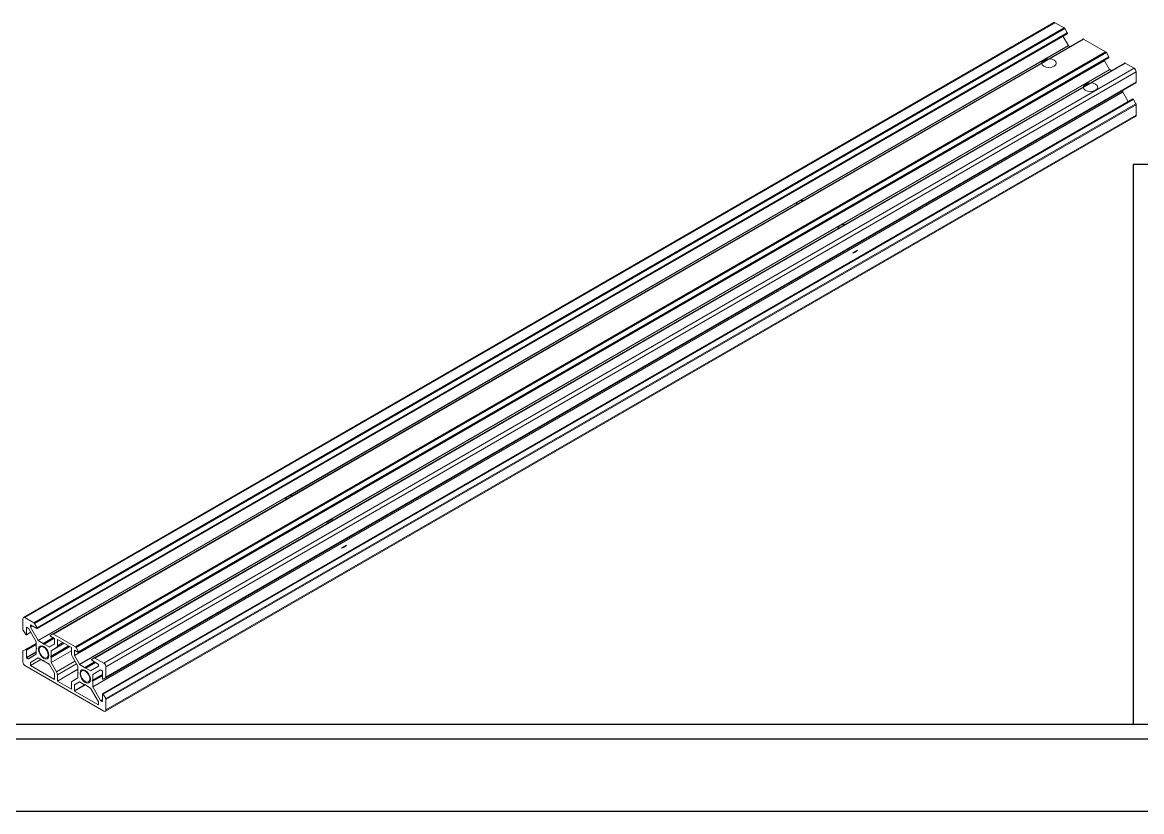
# Model space of a CAD drawing. Header units: millimetres. Extents: x 2 to 295, y 1 to 209.
# Drawn here: x 79.7 to 155.9, y 1.3 to 55 of the extents above; entities that cross this region are included whole.
import ezdxf

# ---------------------------------------------------------------- set-up
doc = ezdxf.new("R2010")
doc.units = ezdxf.units.MM
doc.layers.add('SLD-0', color=7, linetype='Continuous')

msp = doc.modelspace()

# ---------------------------------------------------------------- linework, layer by layer
at = {"color": 7, "linetype": 'Continuous', "lineweight": 15}
for p, q in [((149.92795737, 55.00425568), (79.78296468, 14.51041333)), ((79.88295655, 14.50051173), (150.02794924, 54.99435407)), ((150.63505602, 54.64387879), (150.02794924, 54.99435407)), ((80.49006333, 14.15003644), (150.63505602, 54.64387879)), ((80.54006333, 14.09725613), (150.68505602, 54.59109847)), ((80.70905828, 13.80454829), (150.85405097, 54.29839064)), ((80.71237101, 13.74981577), (150.85736371, 54.24365811)), ((80.71734255, 13.77667062), (150.86233525, 54.27051297)), ((80.71734255, 13.76080404), (150.86233525, 54.25464639)), ((150.85405097, 54.29839064), (150.68505602, 54.59109847)), ((150.86233525, 54.25464639), (150.86233525, 54.27051297)), ((80.78456081, 12.93724602), (150.9295535, 53.43108837)), ((81.77143418, 13.38640087), (151.91642687, 53.88024321)), ((81.82143418, 13.38145241), (151.96642687, 53.87529476)), ((132.58303956, 42.83170684), (150.9345535, 53.42581034)), ((150.9295535, 53.43108837), (150.55964496, 54.07178874)), ((151.03189712, 53.36961506), (150.9345535, 53.42581034)), ((153.46348315, 53.01106256), (151.96642687, 53.87529476)), ((83.31849046, 12.51722022), (153.46348315, 53.01106256)), ((83.36849046, 12.4644399), (153.51348315, 52.95828225)), ((83.53748541, 12.17173207), (153.6824781, 52.66557441)), ((83.54079814, 12.11699954), (153.68579083, 52.61084189)), ((83.54576968, 12.1438544), (153.69076237, 52.63769674)), ((83.54576968, 12.12798782), (153.69076237, 52.62183017)), ((153.6824781, 52.66557441), (153.51348315, 52.95828225)), ((153.69076237, 52.62183017), (153.69076237, 52.63769674)), ((83.24736347, 11.91799689), (153.39235617, 52.41183924)), ((83.24943454, 11.91102748), (153.39442723, 52.40486982)), ((84.59986131, 11.75358464), (154.744854, 52.24742699)), ((84.64986131, 11.74863618), (154.794854, 52.24247853)), ((85.25696809, 11.3981609), (155.40196078, 51.89200325)), ((153.39235617, 52.41183924), (153.39235617, 52.44144566)), ((153.73590956, 51.81340509), (153.39442723, 52.40486982)), ((155.40196078, 51.89200325), (154.794854, 52.24247853)), ((83.59091686, 11.31956275), (153.73590956, 51.81340509)), ((83.60091686, 11.30900668), (153.74590956, 51.80284903)), ((85.39838944, 11.15321193), (155.54338214, 51.64705427)), ((153.86032425, 51.73679883), (153.74590956, 51.80284903)), ((155.54338214, 50.94598977), (155.54338214, 51.64705427)), ((85.20868382, 10.30877487), (155.35367651, 50.80261721)), ((85.37767877, 10.40636529), (155.52267146, 50.90020764)), ((85.39838944, 10.45214742), (155.54338214, 50.94598977)), ((154.63828546, 50.27692167), (154.63828546, 50.38963075)), ((155.35367651, 50.80261721), (155.52267146, 50.90020764)), ((84.49329276, 9.78307933), (154.63828546, 50.27692167)), ((84.49536383, 9.77610991), (154.64035652, 50.26995226)), ((155.30793737, 49.80120618), (85.16294468, 9.30736384)), ((85.1749437, 9.30617564), (155.31993639, 49.80001799)), ((85.18868382, 9.29824364), (155.33367651, 49.79208599)), ((85.20868382, 9.27713152), (155.35367651, 49.77097387)), ((155.01021668, 49.62933569), (154.64035652, 50.26995226)), ((155.33367651, 49.79208599), (155.31993639, 49.80001799)), ((155.52267146, 49.47826603), (155.35367651, 49.77097387)), ((85.37767877, 8.98442368), (155.52267146, 49.47826603)), ((85.39838944, 8.91472951), (155.54338214, 49.40857185)), ((155.54338214, 48.70750735), (155.54338214, 49.40857185)), ((85.35695996, 8.12209604), (155.50195265, 48.61593839)), ((85.39838944, 8.213665), (155.54338214, 48.70750735)), ((97.79338592, 22.74806729), (132.51651482, 42.79330293)), ((136.22060087, 39.31792906), (136.56641743, 39.51756471)), ((136.38739599, 39.36331037), (136.3399978, 39.38685544)), ((80.78956081, 12.93196799), (97.72686119, 22.70966338)), ((101.43094723, 19.23428951), (101.77676379, 19.43392516)), ((101.59774235, 19.27967082), (101.55034417, 19.30321589)), ((80.49006333, 14.15003644), (79.88295655, 14.50051173)), ((79.74153519, 14.41884437), (79.74153519, 13.71777987)), ((79.9819515, 13.33613382), (79.9819515, 13.83912296)), ((79.99609364, 13.84728969), (80.10772314, 13.78284735)), ((80.10772314, 13.78284735), (80.10918802, 13.783693)), ((80.11272314, 13.77756932), (80.64456081, 12.85639947)), ((80.25065208, 13.86538529), (80.25065208, 13.99429092)), ((80.25065208, 13.86538529), (80.37644416, 13.93800351)), ((80.25272314, 13.85841587), (80.38351604, 13.933921)), ((80.78456081, 12.93724602), (80.25272314, 13.85841587)), ((80.26479421, 14.00245766), (80.70037199, 13.75100396)), ((80.70905828, 13.80454829), (80.54006333, 14.09725613)), ((80.71734255, 13.76080404), (80.71734255, 13.77667062)), ((79.76224587, 13.6480857), (79.93124082, 13.35537786)), ((79.95124082, 13.33426573), (79.96498094, 13.32633373)), ((79.97697996, 13.32514554), (80.27470065, 13.49701604)), ((81.78196145, 13.12661565), (81.11805122, 12.74334843)), ((81.12246448, 12.73739519), (81.7893243, 13.12236517)), ((81.15074876, 12.6884054), (81.84589744, 13.08970619)), ((81.85353, 13.08530001), (81.18961977, 12.70203279)), ((81.19403303, 12.69847115), (81.85882144, 13.08224533)), ((81.59415496, 13.27049759), (81.59415496, 13.25463101)), ((81.77143418, 13.38640087), (81.60243923, 13.28881045)), ((81.61112552, 13.22523714), (81.8854901, 13.06684984)), ((83.31849046, 12.51722022), (81.82143418, 13.38145241)), ((81.89256116, 13.05460239), (81.89256116, 12.70010762)), ((82.09055106, 13.00562852), (82.09762328, 13.00971122)), ((82.09055106, 13.00562852), (82.09055106, 12.58581048)), ((83.04230251, 12.46435952), (82.09762213, 13.00971189)), ((79.93124082, 12.32373451), (79.76224587, 12.22614409)), ((79.93124082, 12.32373451), (80.64663187, 12.73672097)), ((79.96498094, 12.31382313), (79.95124082, 12.32175513)), ((79.9819515, 11.78144011), (79.9819515, 12.28442925)), ((80.64663187, 12.4711152), (80.64575415, 12.4706085)), ((80.68158812, 12.4086503), (80.64575415, 12.38796379)), ((80.64663187, 12.84943005), (80.64809617, 12.85027537)), ((80.64663187, 12.84943005), (80.64663187, 12.47077898)), ((80.64663187, 12.38236046), (80.64663187, 12.00370939)), ((80.64870294, 12.46380957), (80.67698721, 12.41481977)), ((80.67698721, 12.40327214), (80.64870294, 12.38693867)), ((80.67698721, 12.40327214), (80.68198721, 12.40615858)), ((81.11746448, 12.74267322), (80.78956081, 12.93196799)), ((81.15074876, 12.6884054), (81.12246448, 12.73739519)), ((81.18903303, 12.69896599), (81.16074876, 12.68263252)), ((81.53900777, 12.49932146), (81.19403303, 12.69847115)), ((81.8904901, 12.69552941), (81.54900777, 12.49833177)), ((81.6345103, 11.85050583), (82.8700769, 12.56378324)), ((81.66279457, 11.80151603), (82.92665004, 12.53112426)), ((81.66486564, 12.23852095), (82.5491872, 12.74902892)), ((81.66486564, 11.88296514), (82.85714093, 12.57125102)), ((81.66486564, 12.23852095), (81.66486564, 11.88296514)), ((81.66486564, 11.43899081), (83.04937357, 12.23825023)), ((81.66574337, 11.87736181), (82.86243295, 12.568196)), ((81.66574337, 11.7947171), (82.93401312, 12.52687365)), ((81.66693671, 12.24309916), (82.54625746, 12.75072023)), ((82.0304901, 12.45304229), (81.66693671, 12.24309916)), ((81.66693671, 11.4320214), (83.04937357, 12.23008521)), ((81.8904901, 12.69552941), (81.8940258, 12.69757052)), ((83.04937357, 12.03229403), (83.04937357, 12.45211207)), ((83.24736347, 12.27249167), (83.25443511, 12.27657404)), ((83.24736347, 11.91799689), (83.24736347, 12.27249167)), ((83.25443454, 12.27657503), (83.52879911, 12.11818774)), ((83.53748541, 12.17173207), (83.36849046, 12.4644399)), ((79.74153519, 12.18036195), (79.74153519, 11.47929745)), ((80.10772314, 11.69250287), (79.99609364, 11.75694521)), ((80.10772314, 11.69250287), (80.64669318, 12.00364365)), ((80.64456081, 11.99913118), (80.11272314, 11.69200802)), ((80.25065208, 11.4449427), (80.7896484, 11.75609865)), ((80.25065208, 11.24254839), (80.96494601, 11.6549015)), ((80.25065208, 11.4449427), (80.25065208, 11.24254839)), ((80.25272314, 11.44952091), (80.78815725, 11.75862044)), ((80.78456081, 11.75664407), (80.25272314, 11.44952091)), ((80.25772314, 11.23030094), (80.97908929, 11.64673675)), ((80.64456081, 11.99913118), (80.64809651, 12.0011723)), ((80.78456081, 11.75664407), (80.78809675, 11.75868532)), ((81.11746448, 11.56685446), (80.78956081, 11.75614922)), ((81.12187775, 11.56329281), (81.15771438, 11.58398085)), ((81.12246448, 11.56635961), (81.15575416, 11.58557733)), ((81.15074876, 11.58269308), (81.12246448, 11.56635961)), ((81.15074876, 11.58269308), (81.15574957, 11.58557999)), ((81.18903303, 11.52793041), (81.16074876, 11.5769202)), ((81.19344629, 11.52197717), (81.19432447, 11.52248413)), ((81.53900777, 11.32350269), (81.19403303, 11.52265238)), ((81.66279457, 11.87838693), (81.6345103, 11.86205346)), ((81.6345103, 11.86205346), (81.66279782, 11.8783835)), ((81.6345103, 11.85050583), (81.66279457, 11.80151603)), ((81.66486564, 11.79454662), (81.66486564, 11.43899081)), ((81.66693671, 11.4320214), (82.0304901, 10.80232845)), ((83.47298793, 11.20048798), (83.10943454, 11.83018092)), ((83.59091686, 11.31956275), (83.24943454, 11.91102748)), ((83.54576968, 12.12798782), (83.54576968, 12.1438544)), ((84.61038858, 11.49379943), (83.94647835, 11.11053221)), ((83.95089161, 11.10457897), (84.61775143, 11.48954895)), ((83.97917588, 11.05558918), (84.67432457, 11.45688997)), ((84.68195712, 11.45248379), (84.01804689, 11.06921657)), ((84.02246015, 11.06565492), (84.68724856, 11.4494291)), ((84.42258209, 11.63768137), (84.42258209, 11.62181479)), ((84.59986131, 11.75358464), (84.43086636, 11.65599422)), ((84.43955265, 11.59242091), (84.87513043, 11.34096721)), ((85.25696809, 11.3981609), (84.64986131, 11.74863618)), ((79.88295655, 11.23434848), (85.25696809, 8.13199765)), ((80.25772314, 11.23030094), (81.8854901, 10.29061108)), ((81.8904901, 10.7214819), (81.54900777, 11.31294663)), ((81.89256116, 10.71451248), (81.89402546, 10.7153578)), ((81.89256116, 10.29469445), (81.89256116, 10.71451248)), ((82.09055106, 10.18039731), (83.475059, 10.97965673)), ((82.09762213, 10.16814986), (83.475059, 10.96332724)), ((83.475059, 10.83829898), (83.47418127, 10.83779228)), ((83.51001525, 10.77583408), (83.47418127, 10.75514757)), ((83.475059, 11.19351856), (83.4765233, 11.19436389)), ((83.475059, 10.83796276), (83.475059, 11.19351856)), ((83.475059, 10.39398843), (83.475059, 10.74954423)), ((83.50541434, 10.78200355), (83.47713007, 10.83099334)), ((83.47713007, 10.75412245), (83.50541434, 10.77045592)), ((83.50541434, 10.77045592), (83.51041434, 10.77334236)), ((83.94589161, 11.109857), (83.60091686, 11.30900668)), ((83.97917588, 11.05558918), (83.95089161, 11.10457897)), ((84.01746015, 11.06614977), (83.98917588, 11.0498163)), ((84.35036383, 10.87636016), (84.02246015, 11.06565492)), ((84.35036383, 10.87636016), (84.88933387, 11.18750094)), ((84.88720149, 11.18298847), (84.35536383, 10.87586531)), ((84.49329276, 10.62879999), (85.03228909, 10.93995594)), ((84.49536383, 10.6333782), (85.03079794, 10.94247773)), ((84.49536383, 10.6333782), (85.02720149, 10.94050135)), ((84.88720149, 11.18298847), (84.8907372, 11.18502958)), ((84.88927256, 11.31647232), (84.88927256, 11.18756668)), ((85.02720149, 10.94050135), (85.03073743, 10.94254261)), ((85.03220149, 10.94000651), (85.143831, 10.87556416)), ((85.15797314, 10.85106927), (85.15797314, 10.34808013)), ((85.39838944, 10.45214742), (85.39838944, 11.15321193)), ((81.8854901, 10.29061108), (81.89256174, 10.29469345)), ((82.09055106, 10.60021535), (82.09055106, 10.18039731)), ((82.09762213, 10.16814986), (83.04230251, 9.62279749)), ((83.04937357, 9.62688086), (83.04937357, 10.04669889)), ((83.10943454, 10.17946708), (83.47298793, 10.38941022)), ((83.24736347, 9.93240176), (83.59804492, 10.13484585)), ((83.24736347, 9.51258372), (83.99059666, 9.94164311)), ((83.24736347, 9.93240176), (83.24736347, 9.51258372)), ((83.24943454, 9.93697997), (83.59656309, 10.13737302)), ((83.59298793, 10.1353736), (83.24943454, 9.93697997)), ((83.25443454, 9.50033627), (83.99766773, 9.92939566)), ((83.47298793, 10.38941022), (83.47652363, 10.39145133)), ((83.59298793, 10.1353736), (83.59652387, 10.13741485)), ((83.94589161, 9.93403823), (83.59798793, 10.13487875)), ((83.95030487, 9.93047658), (83.9861415, 9.95116463)), ((83.95089161, 9.93354339), (83.98418129, 9.95276111)), ((83.97917588, 9.94987686), (83.95089161, 9.93354339)), ((83.97917588, 9.94987686), (83.98417669, 9.95276376)), ((84.01746015, 9.89511418), (83.98917588, 9.94410398)), ((84.46293742, 10.21768961), (85.15797314, 10.61892518)), ((84.46293742, 10.22923724), (84.4912217, 10.24557071)), ((84.46293742, 10.22923724), (84.49122495, 10.24556728)), ((84.4912217, 10.16869981), (84.46293742, 10.21768961)), ((84.4912217, 10.16869981), (85.15797314, 10.55360723)), ((84.49329276, 10.25014892), (85.15797314, 10.63386073)), ((84.49329276, 10.25014892), (84.49329276, 10.62879999)), ((84.49329276, 9.78307933), (84.49329276, 10.16173039)), ((84.49417049, 10.24454559), (85.15797314, 10.6277507)), ((84.49417049, 10.16190088), (85.15797314, 10.54510599)), ((85.1749437, 10.31868625), (85.18868382, 10.31075425)), ((85.20868382, 10.30877487), (85.37767877, 10.40636529)), ((83.04230251, 9.62279749), (83.04937415, 9.62687986)), ((83.25443454, 9.50033627), (84.88220149, 8.56064641)), ((84.02187341, 9.88916094), (84.0227516, 9.88966791)), ((84.35036383, 9.70054139), (84.02246015, 9.88983615)), ((84.35036383, 9.70054139), (84.3518287, 9.70138704)), ((84.88720149, 8.77409351), (84.35536383, 9.69526336)), ((85.02720149, 8.85494006), (84.49536383, 9.77610991)), ((85.15797314, 9.29637556), (85.15797314, 8.79338642)), ((85.18868382, 9.29824364), (85.1749437, 9.30617564)), ((85.37767877, 8.98442368), (85.20868382, 9.27713152)), ((84.88220149, 8.56064641), (84.88927314, 8.56472879)), ((84.88927256, 8.76712409), (84.89073686, 8.76796941)), ((84.88927256, 8.56472978), (84.88927256, 8.76712409)), ((85.02720149, 8.85494006), (85.15797314, 8.93043292)), ((85.03220149, 8.84966203), (85.15797314, 8.92226846)), ((85.143831, 8.78521969), (85.03220149, 8.84966203)), ((85.39838944, 8.213665), (85.39838944, 8.91472951))]:
    msp.add_line(p, q, dxfattribs=at)
at = {"color": 8, "linetype": 'Continuous', "lineweight": 15}
for p, q in [((79.9819515, 13.83912296), (79.99609593, 13.84728836)), ((80.25065208, 13.99429092), (80.26479651, 14.00245633)), ((79.9819515, 13.33613382), (80.27118525, 13.5031049)), ((79.95124082, 12.32175513), (80.64663187, 12.72319584)), ((79.96498094, 12.31382313), (80.64663187, 12.70733184)), ((79.9819515, 12.28442925), (80.64663187, 12.66814106)), ((81.53900777, 12.49932146), (81.89256116, 12.70342349)), ((82.0304901, 12.45304229), (82.54619837, 12.75075434)), ((82.09055106, 12.58581048), (82.46123576, 12.79980221)), ((79.9819515, 11.78144011), (80.64663187, 12.16515192)), ((79.99609364, 11.75694521), (80.64663187, 12.13249294)), ((82.0304901, 10.80232845), (83.28480558, 11.52642937)), ((82.09055106, 10.60021535), (83.38733952, 11.34883539)), ((85.143831, 8.78521969), (85.15797314, 8.79338377))]:
    msp.add_line(p, q, dxfattribs=at)
at = {"color": 7, "linetype": 'Continuous', "lineweight": 0, "flags": 128}
for points in [[(149.25013178, 52.03255174), (149.14174541, 52.12619455), (149.10368518, 52.23665377), (149.14174541, 52.34711299), (149.25013178, 52.4407558), (149.41234346, 52.50332592), (149.60368518, 52.52529762), (149.79502689, 52.50332592), (149.95723857, 52.4407558), (150.06562494, 52.34711299), (150.10368518, 52.23665377), (150.06562494, 52.12619455), (149.95723857, 52.03255174), (149.79502689, 51.96998162), (149.60368518, 51.94800991), (149.41234346, 51.96998162), (149.25013178, 52.03255174)], [(152.07855891, 50.39973552), (151.97017253, 50.49337832), (151.9321123, 50.60383754), (151.97017253, 50.71429677), (152.07855891, 50.80793957), (152.24077058, 50.87050969), (152.4321123, 50.8924814), (152.62345402, 50.87050969), (152.78566569, 50.80793957), (152.89405207, 50.71429677), (152.9321123, 50.60383754), (152.89405207, 50.49337832), (152.78566569, 50.39973552), (152.62345402, 50.33716539), (152.4321123, 50.31519369), (152.24077058, 50.33716539), (152.07855891, 50.39973552)], [(81.15574876, 11.72439239), (81.02044973, 11.83357659), (80.90574876, 11.98829396), (80.82910801, 12.16499017), (80.80219537, 12.33676483), (80.82910801, 12.47746681), (80.90574876, 12.5656755), (81.02044973, 12.58796194), (81.15574876, 12.54093321), (81.29104778, 12.43174901), (81.40574876, 12.27703165), (81.4823895, 12.10033543), (81.50930215, 11.92856077), (81.4823895, 11.78785879), (81.40574876, 11.6996501), (81.29104778, 11.67736366), (81.15574876, 11.72439239)], [(83.98417588, 10.09157617), (83.84887686, 10.20076037), (83.73417588, 10.35547773), (83.65753514, 10.53217394), (83.63062249, 10.70394861), (83.65753514, 10.84465058), (83.73417588, 10.93285928), (83.84887686, 10.95514571), (83.98417588, 10.90811698), (84.11947491, 10.79893278), (84.23417588, 10.64421542), (84.31081662, 10.46751921), (84.33772927, 10.29574455), (84.31081662, 10.15504257), (84.23417588, 10.06683388), (84.11947491, 10.04454744), (83.98417588, 10.09157617)]]:
    msp.add_lwpolyline(points, dxfattribs=at)
at = {"color": 7, "linetype": 'Continuous', "lineweight": 15, "flags": 128}
for points in [[(135.22470391, 40.9786842), (135.22509932, 40.98394193), (135.26932688, 41.09036278), (135.37669674, 41.18055896), (135.53293805, 41.24254226), (135.71728434, 41.26807429), (135.72639197, 41.26830256)], [(100.43505027, 20.89504465), (100.43544569, 20.90030238), (100.47967325, 21.00672322), (100.5870431, 21.09691941), (100.74328441, 21.15890271), (100.9276307, 21.18443474), (100.93673834, 21.18466301)], [(80.10772314, 13.78284735), (80.10830973, 13.78352247), (80.10918761, 13.78369304), (80.11022314, 13.7833331), (80.11125868, 13.78249744), (80.11213656, 13.78131328), (80.11272314, 13.77996091), (80.11292912, 13.7786462), (80.11272314, 13.77756932)], [(80.25272314, 13.85841587), (80.25168761, 13.85877581), (80.25065208, 13.85961147), (80.24977419, 13.86079563), (80.24918761, 13.862148), (80.24898163, 13.86346271), (80.24918761, 13.86453959), (80.24977419, 13.86521471), (80.25065208, 13.86538529)], [(81.8854901, 13.06684984), (81.88711221, 13.06716502), (81.88902563, 13.06649993), (81.89093905, 13.06495583), (81.89256116, 13.0627678), (81.89364503, 13.06026894), (81.89402563, 13.05783968), (81.89364503, 13.05584985), (81.89256116, 13.05460239)], [(82.09762213, 13.00971189), (82.09600001, 13.01189992), (82.0940866, 13.01344402), (82.09217318, 13.01410911), (82.09055106, 13.01379393), (82.0894672, 13.01254647), (82.0890866, 13.01055664), (82.0894672, 13.00812738), (82.09055106, 13.00562852)], [(80.64456081, 12.85639947), (80.64559634, 12.85603953), (80.64663187, 12.85520387), (80.64750976, 12.85401971), (80.64809634, 12.85266734), (80.64830232, 12.85135263), (80.64809634, 12.85027574), (80.64750976, 12.84960062), (80.64663187, 12.84943005)], [(80.64663187, 12.47077898), (80.64575399, 12.47060841), (80.64516741, 12.46993329), (80.64496143, 12.46885641), (80.64516741, 12.4675417), (80.64575399, 12.46618932), (80.64663187, 12.46500517), (80.64766741, 12.46416951), (80.64870294, 12.46380957)], [(80.64870294, 12.38693867), (80.64766741, 12.38777433), (80.64663187, 12.38813427), (80.64575399, 12.3879637), (80.64516741, 12.38728858), (80.64496143, 12.38621169), (80.64516741, 12.38489699), (80.64575399, 12.38354461), (80.64663187, 12.38236046)], [(80.67698721, 12.41481977), (80.67890063, 12.41327567), (80.68052275, 12.41108764), (80.68160661, 12.40858878), (80.68198721, 12.40615952), (80.68160661, 12.40416969), (80.68052275, 12.40292223), (80.67890063, 12.40260705), (80.67698721, 12.40327214)], [(80.78956081, 12.93196799), (80.78897422, 12.93129287), (80.78809634, 12.9311223), (80.78706081, 12.93148224), (80.78602527, 12.9323179), (80.78514739, 12.93350205), (80.78456081, 12.93485443), (80.78435483, 12.93616913), (80.78456081, 12.93724602)], [(81.46687574, 11.95305302), (81.44319261, 12.10421472), (81.37574876, 12.25970738), (81.2748119, 12.39585866), (81.15574876, 12.49194076), (81.03668561, 12.53332604), (80.93574876, 12.51371398), (80.8683049, 12.43609033), (80.84462177, 12.31227259), (80.8683049, 12.16111088), (80.93574876, 12.00561822), (81.03668561, 11.86946694), (81.15574876, 11.77338484), (81.2748119, 11.73199956), (81.37574876, 11.75161162), (81.44319261, 11.82923528), (81.46687574, 11.95305302)], [(81.12246448, 12.73739519), (81.12267047, 12.73847208), (81.12246448, 12.73978679), (81.1218779, 12.74113916), (81.12100002, 12.74232332), (81.11996448, 12.74315898), (81.11892895, 12.74351892), (81.11805107, 12.74334834), (81.11746448, 12.74267322)], [(81.16074876, 12.68263252), (81.16036815, 12.6806427), (81.15928429, 12.67939524), (81.15766217, 12.67908006), (81.15574876, 12.67974514), (81.15383534, 12.68128924), (81.15221322, 12.68347728), (81.15112936, 12.68597614), (81.15074876, 12.6884054)], [(81.19403303, 12.69847115), (81.19344644, 12.69982352), (81.19256856, 12.70100768), (81.19153303, 12.70184334), (81.19049749, 12.70220328), (81.18961961, 12.7020327), (81.18903303, 12.70135758), (81.18882705, 12.7002807), (81.18903303, 12.69896599)], [(81.66693671, 12.24309916), (81.66590117, 12.24393482), (81.66486564, 12.24429476), (81.66398776, 12.24412419), (81.66340117, 12.24344907), (81.66319519, 12.24237218), (81.66340117, 12.24105748), (81.66398776, 12.2397051), (81.66486564, 12.23852095)], [(81.89256116, 12.70010762), (81.89343905, 12.69892346), (81.89402563, 12.69757109), (81.89423161, 12.69625638), (81.89402563, 12.6951795), (81.89343905, 12.69450438), (81.89256116, 12.6943338), (81.89152563, 12.69469375), (81.8904901, 12.69552941)], [(83.04937357, 12.45211207), (83.05045744, 12.45335953), (83.05083804, 12.45534935), (83.05045744, 12.45777861), (83.04937357, 12.46027748), (83.04775146, 12.46246551), (83.04583804, 12.46400961), (83.04392462, 12.46467469), (83.04230251, 12.46435952)], [(83.24736347, 12.27249167), (83.24627961, 12.27499053), (83.24589901, 12.27741979), (83.24627961, 12.27940962), (83.24736347, 12.28065707), (83.24898559, 12.28097225), (83.25089901, 12.28030717), (83.25281242, 12.27876307), (83.25443454, 12.27657503)], [(80.11272314, 11.69200802), (80.11292912, 11.69069332), (80.11272314, 11.68961643), (80.11213656, 11.68894131), (80.11125868, 11.68877074), (80.11022314, 11.68913068), (80.10918761, 11.68996634), (80.10830973, 11.6911505), (80.10772314, 11.69250287)], [(80.25272314, 11.44952091), (80.25168761, 11.45035657), (80.25065208, 11.45071651), (80.24977419, 11.45054594), (80.24918761, 11.44987082), (80.24898163, 11.44879393), (80.24918761, 11.44747923), (80.24977419, 11.44612685), (80.25065208, 11.4449427)], [(80.64663187, 12.00370939), (80.64750976, 12.00252524), (80.64809634, 12.00117286), (80.64830232, 11.99985816), (80.64809634, 11.99878127), (80.64750976, 11.99810615), (80.64663187, 11.99793558), (80.64559634, 11.99829552), (80.64456081, 11.99913118)], [(80.78956081, 11.75614922), (80.78897422, 11.75750159), (80.78809634, 11.75868575), (80.78706081, 11.75952141), (80.78602527, 11.75988135), (80.78514739, 11.75971078), (80.78456081, 11.75903566), (80.78435483, 11.75795877), (80.78456081, 11.75664407)], [(81.12246448, 11.56635961), (81.12267047, 11.5650449), (81.12246448, 11.56396802), (81.1218779, 11.5632929), (81.12100002, 11.56312232), (81.11996448, 11.56348227), (81.11892895, 11.56431793), (81.11805107, 11.56550208), (81.11746448, 11.56685446)], [(81.16074876, 11.5769202), (81.16036815, 11.57934946), (81.15928429, 11.58184833), (81.15766217, 11.58403636), (81.15574876, 11.58558046), (81.15383534, 11.58624554), (81.15221322, 11.58593037), (81.15112936, 11.58468291), (81.15074876, 11.58269308)], [(81.19403303, 11.52265238), (81.19344644, 11.52197726), (81.19256856, 11.52180668), (81.19153303, 11.52216663), (81.19049749, 11.52300229), (81.18961961, 11.52418644), (81.18903303, 11.52553882), (81.18882705, 11.52685352), (81.18903303, 11.52793041)], [(81.6345103, 11.86205346), (81.63259688, 11.86271855), (81.63097477, 11.86240337), (81.6298909, 11.86115591), (81.6295103, 11.85916608), (81.6298909, 11.85673682), (81.63097477, 11.85423796), (81.63259688, 11.85204993), (81.6345103, 11.85050583)], [(81.66486564, 11.88296514), (81.66574352, 11.88178099), (81.6663301, 11.88042861), (81.66653609, 11.87911391), (81.6663301, 11.87803702), (81.66574352, 11.8773619), (81.66486564, 11.87719133), (81.6638301, 11.87755127), (81.66279457, 11.87838693)], [(81.66279457, 11.80151603), (81.6638301, 11.80115609), (81.66486564, 11.80032043), (81.66574352, 11.79913628), (81.6663301, 11.7977839), (81.66653609, 11.7964692), (81.6663301, 11.79539231), (81.66574352, 11.79471719), (81.66486564, 11.79454662)], [(81.66486564, 11.43899081), (81.66398776, 11.43882024), (81.66340117, 11.43814512), (81.66319519, 11.43706823), (81.66340117, 11.43575353), (81.66398776, 11.43440115), (81.66486564, 11.433217), (81.66590117, 11.43238134), (81.66693671, 11.4320214)], [(83.24943454, 11.91102748), (83.24839901, 11.91138742), (83.24736347, 11.91222308), (83.24648559, 11.91340723), (83.24589901, 11.91475961), (83.24569303, 11.91607432), (83.24589901, 11.9171512), (83.24648559, 11.91782632), (83.24736347, 11.91799689)], [(80.25065208, 11.24254839), (80.24956821, 11.24130093), (80.24918761, 11.2393111), (80.24956821, 11.23688184), (80.25065208, 11.23438298), (80.25227419, 11.23219495), (80.25418761, 11.23065085), (80.25610103, 11.22998576), (80.25772314, 11.23030094)], [(81.89256116, 10.71451248), (81.89343905, 10.71468306), (81.89402563, 10.71535818), (81.89423161, 10.71643506), (81.89402563, 10.71774977), (81.89343905, 10.71910214), (81.89256116, 10.7202863), (81.89152563, 10.72112196), (81.8904901, 10.7214819)], [(83.475059, 11.19351856), (83.47593688, 11.19368914), (83.47652346, 11.19436426), (83.47672945, 11.19544114), (83.47652346, 11.19675585), (83.47593688, 11.19810822), (83.475059, 11.19929238), (83.47402346, 11.20012804), (83.47298793, 11.20048798)], [(83.47713007, 10.83099334), (83.47609453, 10.83135329), (83.475059, 10.83218895), (83.47418112, 10.8333731), (83.47359453, 10.83472547), (83.47338855, 10.83604018), (83.47359453, 10.83711707), (83.47418112, 10.83779219), (83.475059, 10.83796276)], [(83.475059, 10.74954423), (83.47418112, 10.75072839), (83.47359453, 10.75208076), (83.47338855, 10.75339547), (83.47359453, 10.75447236), (83.47418112, 10.75514748), (83.475059, 10.75531805), (83.47609453, 10.75495811), (83.47713007, 10.75412245)], [(83.50541434, 10.77045592), (83.50732775, 10.76979083), (83.50894987, 10.77010601), (83.51003374, 10.77135347), (83.51041434, 10.77334329), (83.51003374, 10.77577256), (83.50894987, 10.77827142), (83.50732775, 10.78045945), (83.50541434, 10.78200355)], [(84.29530286, 10.32023679), (84.27161973, 10.4713985), (84.20417588, 10.62689116), (84.10323902, 10.76304244), (83.98417588, 10.85912453), (83.86511274, 10.90050982), (83.76417588, 10.88089775), (83.69673203, 10.8032741), (83.6730489, 10.67945636), (83.69673203, 10.52829466), (83.76417588, 10.37280199), (83.86511274, 10.23665071), (83.98417588, 10.14056862), (84.10323902, 10.09918334), (84.20417588, 10.1187954), (84.27161973, 10.19641905), (84.29530286, 10.32023679)], [(83.95089161, 11.10457897), (83.95109759, 11.10565586), (83.95089161, 11.10697056), (83.95030503, 11.10832294), (83.94942714, 11.10950709), (83.94839161, 11.11034275), (83.94735608, 11.11070269), (83.94647819, 11.11053212), (83.94589161, 11.109857)], [(83.98917588, 11.0498163), (83.98879528, 11.04782647), (83.98771141, 11.04657901), (83.9860893, 11.04626383), (83.98417588, 11.04692892), (83.98226246, 11.04847302), (83.98064035, 11.05066105), (83.97955648, 11.05315991), (83.97917588, 11.05558918)], [(84.02246015, 11.06565492), (84.02187357, 11.0670073), (84.02099569, 11.06819145), (84.01996015, 11.06902711), (84.01892462, 11.06938705), (84.01804674, 11.06921648), (84.01746015, 11.06854136), (84.01725417, 11.06746447), (84.01746015, 11.06614977)], [(84.35536383, 10.87586531), (84.35556981, 10.87455061), (84.35536383, 10.87347372), (84.35477725, 10.8727986), (84.35389937, 10.87262803), (84.35286383, 10.87298797), (84.3518283, 10.87382363), (84.35095041, 10.87500778), (84.35036383, 10.87636016)], [(84.88927256, 11.18756668), (84.89015044, 11.18638252), (84.89073703, 11.18503015), (84.89094301, 11.18371544), (84.89073703, 11.18263856), (84.89015044, 11.18196344), (84.88927256, 11.18179286), (84.88823703, 11.18215281), (84.88720149, 11.18298847)], [(85.02720149, 10.94050135), (85.02699551, 10.94181606), (85.02720149, 10.94289295), (85.02778808, 10.94356807), (85.02866596, 10.94373864), (85.02970149, 10.9433787), (85.03073703, 10.94254304), (85.03161491, 10.94135888), (85.03220149, 10.94000651)], [(81.8854901, 10.29061108), (81.88711221, 10.28842305), (81.88902563, 10.28687895), (81.89093905, 10.28621386), (81.89256116, 10.28652904), (81.89364503, 10.2877765), (81.89402563, 10.28976632), (81.89364503, 10.29219558), (81.89256116, 10.29469445)], [(82.09055106, 10.18039731), (82.0894672, 10.17914985), (82.0890866, 10.17716003), (82.0894672, 10.17473076), (82.09055106, 10.1722319), (82.09217318, 10.17004387), (82.0940866, 10.16849977), (82.09600001, 10.16783468), (82.09762213, 10.16814986)], [(83.24943454, 9.93697997), (83.24839901, 9.93781563), (83.24736347, 9.93817557), (83.24648559, 9.938005), (83.24589901, 9.93732988), (83.24569303, 9.936253), (83.24589901, 9.93493829), (83.24648559, 9.93358591), (83.24736347, 9.93240176)], [(83.47298793, 10.38941022), (83.47402346, 10.38857456), (83.475059, 10.38821461), (83.47593688, 10.38838519), (83.47652346, 10.38906031), (83.47672945, 10.39013719), (83.47652346, 10.3914519), (83.47593688, 10.39280427), (83.475059, 10.39398843)], [(83.59798793, 10.13487875), (83.59740135, 10.13623113), (83.59652346, 10.13741528), (83.59548793, 10.13825094), (83.5944524, 10.13861088), (83.59357451, 10.13844031), (83.59298793, 10.13776519), (83.59278195, 10.1366883), (83.59298793, 10.1353736)], [(83.95089161, 9.93354339), (83.95109759, 9.93222868), (83.95089161, 9.93115179), (83.95030503, 9.93047667), (83.94942714, 9.9303061), (83.94839161, 9.93066604), (83.94735608, 9.9315017), (83.94647819, 9.93268586), (83.94589161, 9.93403823)], [(83.98917588, 9.94410398), (83.98879528, 9.94653324), (83.98771141, 9.9490321), (83.9860893, 9.95122014), (83.98417588, 9.95276423), (83.98226246, 9.95342932), (83.98064035, 9.95311414), (83.97955648, 9.95186668), (83.97917588, 9.94987686)], [(84.46293742, 10.21768961), (84.46102401, 10.2192337), (84.45940189, 10.22142174), (84.45831803, 10.2239206), (84.45793742, 10.22634986), (84.45831803, 10.22833969), (84.45940189, 10.22958715), (84.46102401, 10.22990232), (84.46293742, 10.22923724)], [(84.4912217, 10.24557071), (84.49225723, 10.24473505), (84.49329276, 10.2443751), (84.49417065, 10.24454568), (84.49475723, 10.2452208), (84.49496321, 10.24629768), (84.49475723, 10.24761239), (84.49417065, 10.24896476), (84.49329276, 10.25014892)], [(84.49329276, 10.16173039), (84.49417065, 10.16190097), (84.49475723, 10.16257609), (84.49496321, 10.16365297), (84.49475723, 10.16496768), (84.49417065, 10.16632005), (84.49329276, 10.16750421), (84.49225723, 10.16833987), (84.4912217, 10.16869981)], [(84.49329276, 10.62879999), (84.49241488, 10.62998414), (84.4918283, 10.63133652), (84.49162232, 10.63265122), (84.4918283, 10.63372811), (84.49241488, 10.63440323), (84.49329276, 10.6345738), (84.4943283, 10.63421386), (84.49536383, 10.6333782)], [(83.04230251, 9.62279749), (83.04392462, 9.62060946), (83.04583804, 9.61906536), (83.04775146, 9.61840027), (83.04937357, 9.61871545), (83.05045744, 9.61996291), (83.05083804, 9.62195274), (83.05045744, 9.624382), (83.04937357, 9.62688086)], [(83.24736347, 9.51258372), (83.24627961, 9.51133626), (83.24589901, 9.50934644), (83.24627961, 9.50691718), (83.24736347, 9.50441831), (83.24898559, 9.50223028), (83.25089901, 9.50068618), (83.25281242, 9.5000211), (83.25443454, 9.50033627)], [(84.02246015, 9.88983615), (84.02187357, 9.88916103), (84.02099569, 9.88899046), (84.01996015, 9.8893504), (84.01892462, 9.89018606), (84.01804674, 9.89137022), (84.01746015, 9.89272259), (84.01725417, 9.8940373), (84.01746015, 9.89511418)], [(84.35536383, 9.69526336), (84.35556981, 9.69634024), (84.35536383, 9.69765495), (84.35477725, 9.69900732), (84.35389937, 9.70019148), (84.35286383, 9.70102714), (84.3518283, 9.70138708), (84.35095041, 9.70121651), (84.35036383, 9.70054139)], [(84.49536383, 9.77610991), (84.4943283, 9.77646985), (84.49329276, 9.77730551), (84.49241488, 9.77848967), (84.4918283, 9.77984204), (84.49162232, 9.78115675), (84.4918283, 9.78223363), (84.49241488, 9.78290875), (84.49329276, 9.78307933)], [(84.88220149, 8.56064641), (84.88382361, 8.55845838), (84.88573703, 8.55691428), (84.88765044, 8.5562492), (84.88927256, 8.55656437), (84.89035642, 8.55781183), (84.89073703, 8.55980166), (84.89035642, 8.56223092), (84.88927256, 8.56472978)], [(84.88927256, 8.76712409), (84.89015044, 8.76729466), (84.89073703, 8.76796978), (84.89094301, 8.76904667), (84.89073703, 8.77036138), (84.89015044, 8.77171375), (84.88927256, 8.77289791), (84.88823703, 8.77373357), (84.88720149, 8.77409351)], [(85.03220149, 8.84966203), (85.03161491, 8.84898691), (85.03073703, 8.84881634), (85.02970149, 8.84917628), (85.02866596, 8.85001194), (85.02778808, 8.85119609), (85.02720149, 8.85254847), (85.02699551, 8.85386317), (85.02720149, 8.85494006)]]:
    msp.add_lwpolyline(points, dxfattribs=at)
at = {"color": 7, "linetype": 'Continuous', "lineweight": 15}
for centre, radius, start, end in [((149.96936523, 54.91257781), 0.10059545, 54.3824228885, 114.3071191403), ((150.5587054, 54.52147686), 0.14426243, 28.8556061102, 58.04533112), ((150.80465665, 54.26854263), 0.05771224, 1.956495874, 31.1437305675), ((150.85031942, 54.25346391), 0.01207387, 305.6980384376, 5.6203785994), ((150.93432533, 53.4297609), 0.00495303, 164.4540337243, 255.5459664226), ((151.93713552, 53.83440843), 0.05029588, 54.3818218758, 114.3139576281), ((153.38713253, 52.88866064), 0.14426243, 28.8556061102, 58.04533112), ((153.63308377, 52.63572641), 0.05771224, 1.9564958737, 31.1437305677), ((153.67874654, 52.62064769), 0.01207387, 305.6980384377, 5.6203785994), ((149.51406069, 52.07947381), 0.38694838, 97.8776674535, 142.1169560138), ((153.39566353, 52.40966608), 0.00495303, 164.4540337252, 255.5459664364), ((154.76556264, 52.20159221), 0.05029588, 54.381821875, 114.3139576283), ((155.23633891, 51.6330821), 0.30736096, 2.6054787162, 57.3945214294), ((153.76117968, 51.82732942), 0.02885249, 208.8556061176, 238.0453311158), ((152.34248781, 50.44665759), 0.38694838, 97.877667453, 142.1169560143), ((155.49331619, 50.94106278), 0.0503078, 305.6980330626, 5.6203844284), ((154.64159282, 50.27474851), 0.00495303, 164.4540337255, 255.5459664349), ((155.31290647, 49.79020527), 0.01207101, 54.3818277037, 114.3139522553), ((155.30313626, 49.74312522), 0.05770497, 28.8556061075, 58.0453311243), ((155.39918565, 49.40364602), 0.1442806, 1.9564958741, 31.1437305683), ((155.44538176, 48.69669), 0.09859558, 305.0133323709, 6.2988475655), ((132.64173269, 42.57982611), 0.24749114, 120.3943623078, 172.6470264946), ((132.90367874, 42.12607308), 0.77506677, 90.4223960988, 114.4369939996), ((97.85207906, 22.49618656), 0.24749115, 120.3943623041, 172.6470264929), ((98.11402511, 22.04243353), 0.77506677, 90.4223960988, 114.4369940021), ((79.82775007, 14.43282981), 0.08734184, 50.7967151907, 189.2140365633), ((79.88573168, 13.72270571), 0.1442806, 181.9564958735, 211.1437305715), ((79.99057299, 13.8405215), 0.00873418, 50.7967151908, 189.2140365621), ((80.25927356, 13.99568947), 0.00873418, 50.7967151915, 189.2140365643), ((80.41371271, 14.02763451), 0.14426243, 28.8556061103, 58.0453311186), ((80.70699677, 13.75912579), 0.01048102, 230.7967151913, 9.2140365634), ((80.65966396, 13.77470029), 0.05771224, 1.9564958723, 31.1437305726), ((79.98178107, 13.3832265), 0.05770497, 208.8556061134, 238.0453311152), ((79.97160571, 13.33445556), 0.01048102, 230.7967151911, 9.2140365636), ((81.61418134, 13.27246839), 0.02012312, 125.6980330628, 185.6203844382), ((81.63100015, 13.25630767), 0.03688332, 182.6054787162, 237.3945214295), ((81.79214282, 13.34056608), 0.05029588, 54.3818218745, 114.3139576272), ((79.79160114, 12.18528895), 0.0503078, 125.698033064, 185.6203844285), ((79.93952428, 12.3054006), 0.02011835, 54.3818218717, 114.3139576251), ((79.94510631, 12.28275259), 0.03688332, 2.6054787164, 57.3945214273), ((81.54486605, 12.50749873), 0.01005918, 234.3818218806, 294.3139576278), ((81.94535981, 12.5715222), 0.14589261, 305.6980330656, 5.6203844276), ((83.24213983, 12.39481829), 0.14426243, 28.8556061103, 58.0453311186), ((80.04857842, 11.49326962), 0.30736096, 182.6054787162, 237.3945214294), ((80.01265582, 11.78283733), 0.0307361, 182.6054787164, 237.3945214268), ((83.46754339, 12.04657895), 0.41841374, 181.9564958753, 211.1437305682), ((83.53542389, 12.12630957), 0.01048102, 230.7967151913, 9.2140365634), ((83.48809108, 12.14188406), 0.05771224, 1.9564958721, 31.1437305726), ((84.44260846, 11.63965217), 0.02012312, 125.6980330649, 185.620384436), ((84.45942727, 11.62349145), 0.03688332, 182.6054787164, 237.3945214293), ((84.62056995, 11.70774986), 0.05029588, 54.3818218735, 114.3139576273), ((81.52373765, 11.29902231), 0.02885249, 28.8556061158, 58.0453311119), ((81.67238125, 10.58593043), 0.41841374, 1.9564958746, 31.1437305682), ((83.61618699, 11.33348707), 0.02885249, 208.8556061092, 238.0453311199), ((84.85856824, 11.3150751), 0.0307361, 2.6054787159, 57.3945214295), ((85.12726882, 10.84967205), 0.0307361, 2.6054787165, 57.3945214293), ((85.09134622, 11.13923975), 0.30736096, 2.6054787163, 57.3945214291), ((83.19456482, 10.06098718), 0.14589261, 125.6980330639, 185.6203844284), ((85.19481832, 10.34975679), 0.03688332, 182.6054787163, 237.3945214293), ((85.20040036, 10.32710878), 0.02011835, 234.3818218793, 294.3139576195), ((85.34832349, 10.44722043), 0.0503078, 305.6980330633, 5.6203844277), ((85.16831892, 9.29805381), 0.01048102, 50.7967151861, 189.2140365627), ((85.15814357, 9.24928287), 0.05770497, 28.8556061108, 58.0453311185), ((85.14935165, 8.79198788), 0.00873418, 230.796715185, 9.214036561), ((85.25419295, 8.90980367), 0.1442806, 1.9564958745, 31.1437305679), ((85.31217457, 8.19967957), 0.08734184, 230.7967151918, 9.214036563)]:
    msp.add_arc(centre, radius, start, end, dxfattribs=at)
for centre in [(135.74439226, 40.5420503), (100.95473863, 20.45841075)]:
    msp.add_ellipse(centre, major_axis=(-0.67177874, 1.16349187), ratio=0.5773346305, start_param=2.8812222843, end_param=3.4018817588, dxfattribs=at)
for points in [[(132.51651482, 42.79330293), (132.52145487, 42.79534864), (132.52667309, 42.7988526), (132.53727744, 42.80521447), (132.54271976, 42.8084602), (132.55384073, 42.81487998), (132.55952134, 42.81805545), (132.57111593, 42.82450912), (132.57704281, 42.82742942), (132.58303956, 42.83170684)], [(97.72686119, 22.70966338), (97.73180124, 22.71170909), (97.73701946, 22.71521304), (97.74762381, 22.72157492), (97.75306612, 22.72482065), (97.7641871, 22.73124043), (97.76986771, 22.7344159), (97.7814623, 22.74086957), (97.78738918, 22.74378987), (97.79338592, 22.74806729)]]:
    msp.add_open_spline(points, degree=3, knots=[0, 0, 0, 0, 0.25, 0.25, 0.5, 0.5, 0.75, 0.75, 1, 1, 1, 1], dxfattribs=at)
at = {"layer": 'SLD-0', "color": 179, "linetype": 'Continuous'}
for p, q in [((289.18141695, 45.32936946), (155.32994291, 45.32936946)), ((155.32994291, 45.32936946), (155.32994291, 7.2189221))]:
    msp.add_line(p, q, dxfattribs=at)
at = {"layer": 'SLD-0'}
for p, q in [((289.18141695, 7.2189221), (12.67482132, 7.2189221)), ((295.10655869, 1.29378036), (1.59068021, 1.29378036))]:
    msp.add_line(p, q, dxfattribs=at)
at = {"layer": 'SLD-0', "color": 6, "linetype": 'Continuous'}
msp.add_line((290.16894058, 6.23139848), (11.6872977, 6.23139848), dxfattribs=at)

doc.saveas('drawing.dxf')
